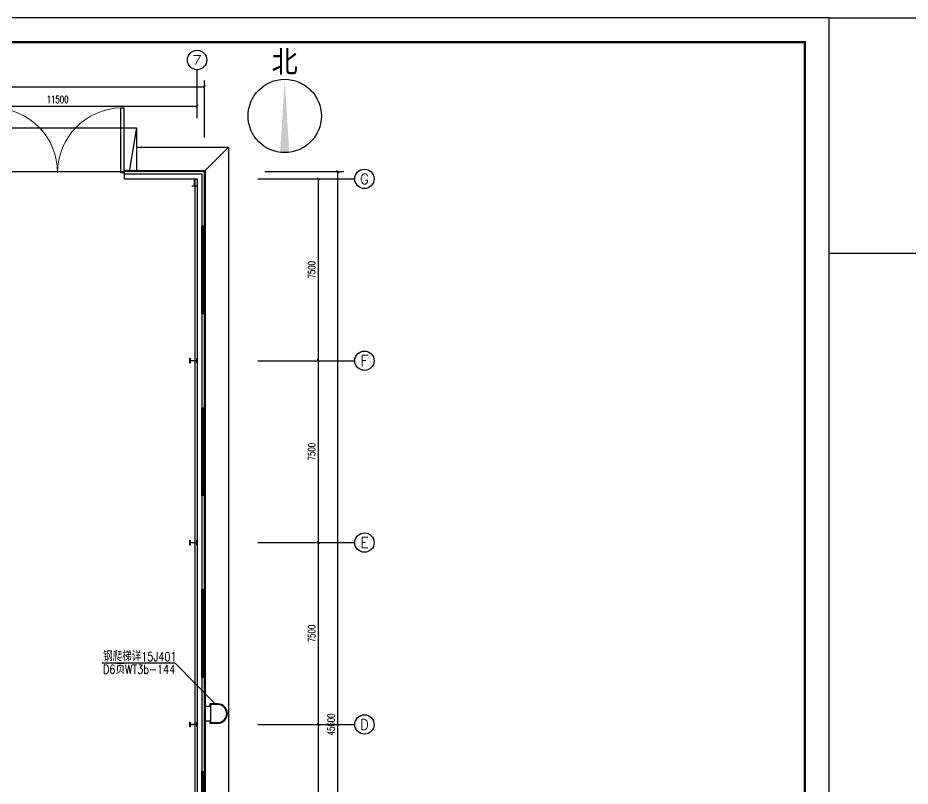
# Model space of a CAD drawing. Extents: x 4532298 to 10139194, y -639876 to -207028.
# Drawn here: x 4794525 to 4831311, y -322442 to -290759 of the extents above; entities that cross this region are included whole.
import ezdxf
from ezdxf.enums import TextEntityAlignment as Align

# ---------------------------------------------------------------- set-up
doc = ezdxf.new("R2010")
doc.units = 0
doc.header["$LTSCALE"] = 1000
doc.header["$MEASUREMENT"] = 0
doc.layers.get('0').update_dxf_attribs({"linetype": 'CONTINUOUS'})
doc.layers.get('Defpoints').update_dxf_attribs({"linetype": 'CONTINUOUS'})
for name, color, linetype in [('AXIS_TEXT', 7, 'CONTINUOUS'), ('PUB_TITLE', 4, 'CONTINUOUS'), ('WALL', 2, 'CONTINUOUS'), ('WIRE-接地', 4, 'CONTINUOUS'), ('建筑底图', 251, 'CONTINUOUS')]:
    doc.layers.add(name, color=color, linetype=linetype)
doc.styles.add('_HZTXT', font='txt.shx', dxfattribs={"width": 0.8, "bigfont": 'HZTXT.shx'})
doc.styles.add('_TCH_AXIS', font='COMPLEX', dxfattribs={"bigfont": 'GBCBIG'})
doc.styles.add('_TCH_DIM_T3', font='SIMPLEX', dxfattribs={"width": 0.705882, "bigfont": 'GBCBIG'})
doc.styles.add('COMPLEX', font='COMPLEX')
doc.styles.add('HT', font='')
doc.styles.add('TG_LINETYPE', font='sceie.shx', dxfattribs={"width": 0.7, "height": 3, "bigfont": 'sceic.shx'})
doc.styles.get('HT').set_extended_font_data('SimSun')
doc.linetypes.add('TG_接地', pattern='A,0.75,0,["/",TG_LINETYPE,S=0.05,R=-8.594367,X=-0.1,Y=-0.045],0.65,-0.13,0.13,-0.13', length=2)
doc.dimstyles.new('_TCH_ARCH&&100', dxfattribs={"dimtxt": 297.5, "dimasz": 100, "dimexe": 250, "dimexo": 300, "dimgap": 126.25, "dimtad": 1, "dimdec": 0, "dimzin": 0, "dimdsep": 46, "dimtxsty": '_TCH_DIM_T3', "dimblk": 'ARCHTICK', "dimcen": 0.09, "dimclrt": 7, "dimazin": 2, "dimtfac": 1, "dimtdec": 0, "dimtix": 1, "dimtmove": 2, "dimatfit": 3, "dimfxl": 0, "dimtolj": 1, "dimtzin": 0, "dimarcsym": 0})

# ---------------------------------------------------------------- blocks, each defined once
blk = doc.blocks.new('_NORTH')
blk.add_circle((0, 0), 1200)
blk.add_solid([(-1191, 149), (-1191, -149), (1200, 0)])
blk = doc.blocks.new('_AXISO')
blk.add_circle((0, 0), 0.5)
at = {"layer": 'AXIS_TEXT', "style": 'COMPLEX', "width": 1.041667}
blk.add_attdef('A', text='', height=0.56, dxfattribs=at).set_placement((-0.25, -0.28), (0.25, -0.28), align=Align.FIT)
blk = doc.blocks.new('_ArchTick')
at = {"color": 0, "linetype": 'ByBlock', "const_width": 0.4}
blk.add_lwpolyline([(-0.5, -0.5), (0.5, 0.5)], dxfattribs=at)
blk = doc.blocks.new('*D453')
at = {"layer": 'Defpoints', "color": 0, "transparency": 16777216}
for p in [(4804414, -297098), (4807714, -297098), (4804414, -342698)]:
    blk.add_point(p, dxfattribs=at)
at = {"layer": '建筑底图', "color": 0, "lineweight": -2, "transparency": 16777216}
for p, q in [((4804714, -297098), (4807964, -297098)), ((4807714, -342698), (4807714, -297098)), ((4804714, -342698), (4807964, -342698))]:
    blk.add_line(p, q, dxfattribs=at)
at = {"layer": '建筑底图', "color": 0, "lineweight": -2, "transparency": 16777216, "xscale": 100, "yscale": 100, "zscale": 100}
for p, rotation in [((4807714, -297098), 90), ((4807714, -342698), 270)]:
    blk.add_blockref('_ArchTick', p, dxfattribs=dict(at, rotation=rotation))
at = {"layer": '建筑底图', "color": 7, "transparency": 16777216, "insert": (4807439, -319898), "char_height": 297.5, "attachment_point": 5, "rotation": 90, "style": '_TCH_DIM_T3'}
blk.add_mtext('\\A1;45600', dxfattribs=at)
blk = doc.blocks.new('*D456')
at = {"layer": 'Defpoints', "color": 0, "transparency": 16777216}
for p in [(4804414, -319898), (4806914, -319898), (4804414, -327398)]:
    blk.add_point(p, dxfattribs=at)
at = {"layer": '建筑底图', "color": 0, "lineweight": -2, "transparency": 16777216}
for p, q in [((4804714, -319898), (4807164, -319898)), ((4806914, -327398), (4806914, -319898)), ((4804714, -327398), (4807164, -327398))]:
    blk.add_line(p, q, dxfattribs=at)
at = {"layer": '建筑底图', "color": 0, "lineweight": -2, "transparency": 16777216, "xscale": 100, "yscale": 100, "zscale": 100}
for p, rotation in [((4806914, -319898), 90), ((4806914, -327398), 270)]:
    blk.add_blockref('_ArchTick', p, dxfattribs=dict(at, rotation=rotation))
at = {"layer": '建筑底图', "color": 7, "transparency": 16777216, "insert": (4806639, -323648), "char_height": 297.5, "attachment_point": 5, "rotation": 90, "style": '_TCH_DIM_T3'}
blk.add_mtext('\\A1;7500', dxfattribs=at)
blk = doc.blocks.new('*D457')
at = {"layer": 'Defpoints', "color": 0, "transparency": 16777216}
for p in [(4804414, -312398), (4806914, -312398), (4804414, -319898)]:
    blk.add_point(p, dxfattribs=at)
at = {"layer": '建筑底图', "color": 0, "lineweight": -2, "transparency": 16777216}
for p, q in [((4804714, -312398), (4807164, -312398)), ((4806914, -319898), (4806914, -312398)), ((4804714, -319898), (4807164, -319898))]:
    blk.add_line(p, q, dxfattribs=at)
at = {"layer": '建筑底图', "color": 0, "lineweight": -2, "transparency": 16777216, "xscale": 100, "yscale": 100, "zscale": 100}
for p, rotation in [((4806914, -312398), 90), ((4806914, -319898), 270)]:
    blk.add_blockref('_ArchTick', p, dxfattribs=dict(at, rotation=rotation))
at = {"layer": '建筑底图', "color": 7, "transparency": 16777216, "insert": (4806639, -316148), "char_height": 297.5, "attachment_point": 5, "rotation": 90, "style": '_TCH_DIM_T3'}
blk.add_mtext('\\A1;7500', dxfattribs=at)
blk = doc.blocks.new('*D458')
at = {"layer": 'Defpoints', "color": 0, "transparency": 16777216}
for p in [(4804414, -304898), (4806914, -304898), (4804414, -312398)]:
    blk.add_point(p, dxfattribs=at)
at = {"layer": '建筑底图', "color": 0, "lineweight": -2, "transparency": 16777216}
for p, q in [((4804714, -304898), (4807164, -304898)), ((4806914, -312398), (4806914, -304898)), ((4804714, -312398), (4807164, -312398))]:
    blk.add_line(p, q, dxfattribs=at)
at = {"layer": '建筑底图', "color": 0, "lineweight": -2, "transparency": 16777216, "xscale": 100, "yscale": 100, "zscale": 100}
for p, rotation in [((4806914, -304898), 90), ((4806914, -312398), 270)]:
    blk.add_blockref('_ArchTick', p, dxfattribs=dict(at, rotation=rotation))
at = {"layer": '建筑底图', "color": 7, "transparency": 16777216, "insert": (4806639, -308648), "char_height": 297.5, "attachment_point": 5, "rotation": 90, "style": '_TCH_DIM_T3'}
blk.add_mtext('\\A1;7500', dxfattribs=at)
blk = doc.blocks.new('*D459')
at = {"layer": 'Defpoints', "color": 0, "transparency": 16777216}
for p in [(4804414, -297398), (4806914, -297398), (4804414, -304898)]:
    blk.add_point(p, dxfattribs=at)
at = {"layer": '建筑底图', "color": 0, "lineweight": -2, "transparency": 16777216}
for p, q in [((4804714, -297398), (4807164, -297398)), ((4806914, -304898), (4806914, -297398)), ((4804714, -304898), (4807164, -304898))]:
    blk.add_line(p, q, dxfattribs=at)
at = {"layer": '建筑底图', "color": 0, "lineweight": -2, "transparency": 16777216, "xscale": 100, "yscale": 100, "zscale": 100}
for p, rotation in [((4806914, -297398), 90), ((4806914, -304898), 270)]:
    blk.add_blockref('_ArchTick', p, dxfattribs=dict(at, rotation=rotation))
at = {"layer": '建筑底图', "color": 7, "transparency": 16777216, "insert": (4806639, -301148), "char_height": 297.5, "attachment_point": 5, "rotation": 90, "style": '_TCH_DIM_T3'}
blk.add_mtext('\\A1;7500', dxfattribs=at)
blk = doc.blocks.new('*D467')
at = {"layer": 'Defpoints', "color": 0, "transparency": 16777216}
for p in [(4802214, -293598), (4754614, -295993), (4802214, -295993)]:
    blk.add_point(p, dxfattribs=at)
at = {"layer": '建筑底图', "color": 0, "lineweight": -2, "transparency": 16777216}
for p, q in [((4754614, -295693), (4754614, -293348)), ((4802214, -295693), (4802214, -293348)), ((4754614, -293598), (4802214, -293598))]:
    blk.add_line(p, q, dxfattribs=at)
at = {"layer": '建筑底图', "color": 0, "lineweight": -2, "transparency": 16777216, "xscale": 100, "yscale": 100, "zscale": 100, "rotation": 180}
blk.add_blockref('_ArchTick', (4754614, -293598), dxfattribs=at)
at = {"layer": '建筑底图', "color": 0, "lineweight": -2, "transparency": 16777216, "xscale": 100, "yscale": 100, "zscale": 100}
blk.add_blockref('_ArchTick', (4802214, -293598), dxfattribs=at)
at = {"layer": '建筑底图', "color": 7, "transparency": 16777216, "insert": (4778414, -293323), "char_height": 297.5, "attachment_point": 5, "style": '_TCH_DIM_T3'}
blk.add_mtext('\\A1;47600', dxfattribs=at)
blk = doc.blocks.new('*D473')
at = {"layer": 'Defpoints', "color": 0, "transparency": 16777216}
for p in [(4801914, -294398), (4790414, -294898), (4801914, -294898)]:
    blk.add_point(p, dxfattribs=at)
at = {"layer": '建筑底图', "color": 0, "lineweight": -2, "transparency": 16777216}
for p, q in [((4790414, -294598), (4790414, -294148)), ((4801914, -294598), (4801914, -294148)), ((4790414, -294398), (4801914, -294398))]:
    blk.add_line(p, q, dxfattribs=at)
at = {"layer": '建筑底图', "color": 0, "lineweight": -2, "transparency": 16777216, "xscale": 100, "yscale": 100, "zscale": 100, "rotation": 180}
blk.add_blockref('_ArchTick', (4790414, -294398), dxfattribs=at)
at = {"layer": '建筑底图', "color": 0, "lineweight": -2, "transparency": 16777216, "xscale": 100, "yscale": 100, "zscale": 100}
blk.add_blockref('_ArchTick', (4801914, -294398), dxfattribs=at)
at = {"layer": '建筑底图', "color": 7, "transparency": 16777216, "insert": (4796164, -294123), "char_height": 297.5, "attachment_point": 5, "style": '_TCH_DIM_T3'}
blk.add_mtext('\\A1;11500', dxfattribs=at)
blk = doc.blocks.new('$DorLib2D$00000002')
for p, q in [((-0.5, 0), (-0.5, 0.4875)), ((-0.475, 0.4875), (-0.5, 0.4875)), ((-0.475, 0), (-0.475, 0.4875)), ((0.475, 0), (0.475, 0.4875)), ((0.475, 0.4875), (0.5, 0.4875)), ((0.5, 0), (0.5, 0.4875)), ((-0.5, 0), (-0.475, 0)), ((0.5, 0), (0.475, 0))]:
    blk.add_line(p, q)
at = {"lineweight": 13}
for centre, start, end in [((-0.4875, 0), 0, 88.53072), ((0.4875, 0), 91.46928, 180)]:
    blk.add_arc(centre, 0.4875, start, end, dxfattribs=at)
blk = doc.blocks.new('$TCHSYS$WIN2D')
for p, q in [((-0.5, 0.5), (0.5, 0.5)), ((-0.5, 0.5), (-0.5, -0.5)), ((0.5, 0.5), (0.5, -0.5)), ((0.5, 0.167), (-0.5, 0.167)), ((0.5, -0.167), (-0.5, -0.167)), ((-0.5, -0.5), (0.5, -0.5))]:
    blk.add_line(p, q)

msp = doc.modelspace()

# ---------------------------------------------------------------- hatches: boundary and pattern name
at = {"layer": '建筑底图'}
for points in [[(4802214.1, -297098.3), (4798914.1, -297098.3), (4798944.1, -297128.3), (4802184.1, -297128.3)], [(4798914.1, -297098.3), (4798914.1, -297198.3), (4798944.1, -297168.3), (4798944.1, -297128.3)], [(4798914.1, -297198.3), (4802114.1, -297198.3), (4802144.1, -297168.3), (4798944.1, -297168.3)], [(4802114.1, -297198.3), (4802114.1, -299348.3), (4802144.1, -299318.3), (4802144.1, -297168.3)], [(4802214.1, -299348.3), (4802214.1, -297098.3), (4802184.1, -297128.3), (4802184.1, -299318.3)], [(4801824.1, -297682.3), (4801914.1, -297682.3), (4801914.1, -297698.3), (4801714.1, -297698.3), (4801714.1, -297682.3), (4801804.1, -297682.3), (4801804.1, -297414.3), (4801714.1, -297414.3), (4801714.1, -297398.3), (4801914.1, -297398.3), (4801914.1, -297414.3), (4801824.1, -297414.3)], [(4802114.1, -299348.3), (4802214.1, -299348.3), (4802184.1, -299318.3), (4802144.1, -299318.3)], [(4802214.1, -302948.3), (4802114.1, -302948.3), (4802144.1, -302978.3), (4802184.1, -302978.3)], [(4802114.1, -302948.3), (4802114.1, -306848.3), (4802144.1, -306818.3), (4802144.1, -302978.3)], [(4802214.1, -306848.3), (4802214.1, -302948.3), (4802184.1, -302978.3), (4802184.1, -306818.3)], [(4801630.1, -304908.3), (4801630.1, -304998.3), (4801614.1, -304998.3), (4801614.1, -304798.3), (4801630.1, -304798.3), (4801630.1, -304888.3), (4801898.1, -304888.3), (4801898.1, -304798.3), (4801914.1, -304798.3), (4801914.1, -304998.3), (4801898.1, -304998.3), (4801898.1, -304908.3)], [(4802114.1, -306848.3), (4802214.1, -306848.3), (4802184.1, -306818.3), (4802144.1, -306818.3)], [(4802214.1, -310448.3), (4802114.1, -310448.3), (4802144.1, -310478.3), (4802184.1, -310478.3)], [(4802114.1, -310448.3), (4802114.1, -314348.3), (4802144.1, -314318.3), (4802144.1, -310478.3)], [(4802214.1, -314348.3), (4802214.1, -310448.3), (4802184.1, -310478.3), (4802184.1, -314318.3)], [(4801630.1, -312408.3), (4801630.1, -312498.3), (4801614.1, -312498.3), (4801614.1, -312298.3), (4801630.1, -312298.3), (4801630.1, -312388.3), (4801898.1, -312388.3), (4801898.1, -312298.3), (4801914.1, -312298.3), (4801914.1, -312498.3), (4801898.1, -312498.3), (4801898.1, -312408.3)], [(4802114.1, -314348.3), (4802214.1, -314348.3), (4802184.1, -314318.3), (4802144.1, -314318.3)], [(4802214.1, -317948.3), (4802114.1, -317948.3), (4802144.1, -317978.3), (4802184.1, -317978.3)], [(4802114.1, -317948.3), (4802114.1, -321848.3), (4802144.1, -321818.3), (4802144.1, -317978.3)], [(4802214.1, -321848.3), (4802214.1, -317948.3), (4802184.1, -317978.3), (4802184.1, -321818.3)], [(4801630.1, -319908.3), (4801630.1, -319998.3), (4801614.1, -319998.3), (4801614.1, -319798.3), (4801630.1, -319798.3), (4801630.1, -319888.3), (4801898.1, -319888.3), (4801898.1, -319798.3), (4801914.1, -319798.3), (4801914.1, -319998.3), (4801898.1, -319998.3), (4801898.1, -319908.3)], [(4802114.1, -321848.3), (4802214.1, -321848.3), (4802184.1, -321818.3), (4802144.1, -321818.3)]]:
    msp.add_hatch(color=256, dxfattribs=at).paths.add_polyline_path(points)

# ---------------------------------------------------------------- linework, layer by layer
at = {"layer": 'PUB_TITLE', "color": 4}
msp.add_lwpolyline([(4743873.5, -350158.8), (4827973.5, -350158.8), (4827973.5, -290758.8), (4743873.5, -290758.8)], close=True, dxfattribs=at)
at = {"layer": 'PUB_TITLE', "color": 4, "const_width": 100}
msp.add_lwpolyline([(4746373.5, -349158.8), (4826973.5, -349158.8), (4826973.5, -291758.8), (4746373.5, -291758.8)], close=True, dxfattribs=at)
at = {"layer": 'WALL', "color": 1, "ltscale": 10}
msp.add_lwpolyline([(4827973.5, -290758.8), (4840705.2, -290758.8), (4840705.2, -300473.9), (4827973.5, -300473.9)], close=True, dxfattribs=at)
at = {"layer": 'WIRE-接地', "linetype": 'TG_接地', "const_width": 60}
msp.add_lwpolyline([(4801824.1, -297698.3), (4801824.1, -342114.3)], dxfattribs=at)
at = {"layer": '建筑底图'}
for p, q in [((4801914.1, -294898.3), (4801914.1, -292898.3)), ((4792914.1, -295298.3), (4799414.1, -295298.3)), ((4799414.1, -295298.3), (4799114.1, -297098.3)), ((4799414.1, -295298.3), (4799414.1, -297098.3)), ((4802254.1, -297058.3), (4803214.1, -296098.3)), ((4793414.1, -297098.3), (4798914.1, -297098.3)), ((4798914.1, -297058.3), (4798914.1, -297098.3)), ((4802214.1, -297098.3), (4798914.1, -297098.3)), ((4798914.1, -297098.3), (4798914.1, -297198.3)), ((4798914.1, -297198.3), (4798914.1, -297398.3)), ((4798914.1, -297198.3), (4802114.1, -297198.3)), ((4802114.1, -297198.3), (4802114.1, -299348.3)), ((4802214.1, -299348.3), (4802214.1, -297098.3)), ((4804414.1, -297398.3), (4808414.1, -297398.3)), ((4802114.1, -299348.3), (4802214.1, -299348.3)), ((4802214.1, -302948.3), (4802114.1, -302948.3)), ((4802114.1, -302948.3), (4802114.1, -306848.3)), ((4802214.1, -306848.3), (4802214.1, -302948.3)), ((4804414.1, -304898.3), (4808414.1, -304898.3)), ((4802114.1, -306848.3), (4802214.1, -306848.3)), ((4802214.1, -310448.3), (4802114.1, -310448.3)), ((4802114.1, -310448.3), (4802114.1, -314348.3)), ((4802214.1, -314348.3), (4802214.1, -310448.3)), ((4804414.1, -312398.3), (4808414.1, -312398.3)), ((4802114.1, -314348.3), (4802214.1, -314348.3)), ((4801014.4, -317366), (4802661.7, -319048.3)), ((4802214.1, -317948.3), (4802114.1, -317948.3)), ((4802114.1, -317948.3), (4802114.1, -321848.3)), ((4802214.1, -321848.3), (4802214.1, -317948.3)), ((4804414.1, -319898.3), (4808414.1, -319898.3)), ((4802114.1, -321848.3), (4802214.1, -321848.3))]:
    msp.add_line(p, q, dxfattribs=at)
for points in [[(4799414.1, -296098.3), (4803214.1, -296098.3), (4803214.1, -343698.3), (4799414.1, -343698.3)], [(4798914.1, -297058.3), (4802254.1, -297058.3), (4802254.1, -342738.3), (4798913.9, -342738.3)], [(4798914.1, -297398.3), (4801914.1, -297398.3), (4801914.1, -342398.3), (4798913.9, -342398.3)], [(4801014.4, -317366), (4798007.6, -317366), (4798007.6, -317366)], [(4802214.1, -319148.3), (4802464.1, -319148.3)], [(4802214.1, -319748.3), (4802464.1, -319748.3)]]:
    msp.add_lwpolyline(points, dxfattribs=at)
for points in [[(4801714.1, -297398.3), (4801914.1, -297398.3), (4801914.1, -297414.3), (4801824.1, -297414.3), (4801824.1, -297682.3), (4801914.1, -297682.3), (4801914.1, -297698.3), (4801714.1, -297698.3), (4801714.1, -297682.3), (4801804.1, -297682.3), (4801804.1, -297414.3), (4801714.1, -297414.3)], [(4801914.1, -304798.3), (4801914.1, -304998.3), (4801898.1, -304998.3), (4801898.1, -304908.3), (4801630.1, -304908.3), (4801630.1, -304998.3), (4801614.1, -304998.3), (4801614.1, -304798.3), (4801630.1, -304798.3), (4801630.1, -304888.3), (4801898.1, -304888.3), (4801898.1, -304798.3)], [(4801914.1, -312298.3), (4801914.1, -312498.3), (4801898.1, -312498.3), (4801898.1, -312408.3), (4801630.1, -312408.3), (4801630.1, -312498.3), (4801614.1, -312498.3), (4801614.1, -312298.3), (4801630.1, -312298.3), (4801630.1, -312388.3), (4801898.1, -312388.3), (4801898.1, -312298.3)], [(4801914.1, -319798.3), (4801914.1, -319998.3), (4801898.1, -319998.3), (4801898.1, -319908.3), (4801630.1, -319908.3), (4801630.1, -319998.3), (4801614.1, -319998.3), (4801614.1, -319798.3), (4801630.1, -319798.3), (4801630.1, -319888.3), (4801898.1, -319888.3), (4801898.1, -319798.3)]]:
    msp.add_lwpolyline(points, close=True, dxfattribs=at)
msp.add_lwpolyline([(4802434.1, -319748.3), (4802434.1, -319848.3), (4802764.1, -319848.3, 1), (4802764.1, -319048.3), (4802434.1, -319048.3), (4802434.1, -319148.3)], format="xyb", dxfattribs=at)
msp.add_lwpolyline([(4802764.1, -319078.3), (4802464.1, -319078.3), (4802464.1, -319818.3), (4802764.1, -319818.3, 1)], format="xyb", close=True, dxfattribs=at)

# ---------------------------------------------------------------- block references
ref = msp.add_blockref('_AXISO', (4801914.1, -292498.3), dxfattribs=dict(at, xscale=800, yscale=800, zscale=800))
ref.add_attrib('A', '7', dxfattribs={"layer": 'AXIS_TEXT', "color": 0, "height": 368.8, "style": '_TCH_AXIS', "width": 1.714286}).set_placement((4801703.4, -292682.7), (4802124.9, -292682.7), align=Align.FIT)
at = {"layer": '建筑底图', "rotation": 90}
for name, p, xscale, yscale, zscale in [('_NORTH', (4805526.9, -294805.6, -12083.9), 1.260000000009313, 1.260000000009313, 1.260000000009313), ('$TCHSYS$WIN2D', (4802164.1, -301148.3), 3600, 100, 3600), ('$TCHSYS$WIN2D', (4802164.1, -308648.3), 3600, 100, 3600), ('$TCHSYS$WIN2D', (4802164.1, -316148.3), 3600, 100, 3600), ('$TCHSYS$WIN2D', (4802164.1, -323648.3), 3600, 100, 3600)]:
    msp.add_blockref(name, p, dxfattribs=dict(at, xscale=xscale, yscale=yscale, zscale=zscale))
at = {"layer": '建筑底图', "xscale": 5500, "yscale": 5500, "zscale": 5500}
msp.add_blockref('$DorLib2D$00000002', (4796164.1, -297148.3), dxfattribs=at)
at = {"layer": '建筑底图'}
ref = msp.add_blockref('_AXISO', (4808814.1, -297398.3), dxfattribs=dict(at, xscale=800, yscale=800, zscale=800))
ref.add_attrib('A', 'G', dxfattribs={"layer": 'AXIS_TEXT', "color": 0, "height": 425.2, "style": '_TCH_AXIS'}).set_placement((4808631.9, -297610.9), (4808996.4, -297610.9), align=Align.FIT)
ref = msp.add_blockref('_AXISO', (4808814.1, -304898.3), dxfattribs=dict(at, xscale=800, yscale=800, zscale=800))
ref.add_attrib('A', 'F', dxfattribs={"layer": 'AXIS_TEXT', "color": 0, "height": 445.4, "style": '_TCH_AXIS'}).set_placement((4808644.4, -305121), (4808983.8, -305121), align=Align.FIT)
ref = msp.add_blockref('_AXISO', (4808814.1, -312398.3), dxfattribs=dict(at, xscale=800, yscale=800, zscale=800))
ref.add_attrib('A', 'E', dxfattribs={"layer": 'AXIS_TEXT', "color": 0, "height": 445.4, "style": '_TCH_AXIS'}).set_placement((4808644.4, -312621), (4808983.8, -312621), align=Align.FIT)
ref = msp.add_blockref('_AXISO', (4808814.1, -319898.3), dxfattribs=dict(at, xscale=800, yscale=800, zscale=800))
ref.add_attrib('A', 'D', dxfattribs={"layer": 'AXIS_TEXT', "color": 0, "height": 435.3, "style": '_TCH_AXIS'}).set_placement((4808638, -320115.9), (4808990.3, -320115.9), align=Align.FIT)

# ---------------------------------------------------------------- texts
for s, height, style, width, p in [('北', 900.8, 'HT', 0.88, (4804985.3, -293011.6, -12083.9)), ('钢爬梯详15J401', 365.69, '_HZTXT', 0.8, (4798035.4, -317283.8)), ('D6页WT3b-144', 365.69, '_HZTXT', 0.8, (4798035.4, -317805.8))]:
    msp.add_text(s, height=height, dxfattribs=dict(at, style=style, width=width)).set_placement(p)

# ---------------------------------------------------------------- dimensions: what is measured, and where the dimension line sits
for p1, p2, distance, picture, middle in [((4754614.1, -295993.3), (4802214.1, -295993.3), 2395, '*D467', (4778414.1, -293323.3)), ((4790414.1, -294898.3), (4801914.1, -294898.3), 500, '*D473', (4796164.1, -294123.3)), ((4804414.1, -342698.3), (4804414.1, -297098.3), -3300, '*D453', (4807439.1, -319898.3)), ((4804414.1, -304898.3), (4804414.1, -297398.3), -2500, '*D459', (4806639.1, -301148.3)), ((4804414.1, -312398.3), (4804414.1, -304898.3), -2500, '*D458', (4806639.1, -308648.3)), ((4804414.1, -319898.3), (4804414.1, -312398.3), -2500, '*D457', (4806639.1, -316148.3)), ((4804414.1, -327398.3), (4804414.1, -319898.3), -2500, '*D456', (4806639.1, -323648.3))]:
    dim = msp.add_aligned_dim(p1=p1, p2=p2, distance=distance, dimstyle='_TCH_ARCH&&100', dxfattribs=at)
    dim.commit()
    dim.dimension.update_dxf_attribs({"geometry": picture, "text_midpoint": middle})

doc.saveas('drawing.dxf')
